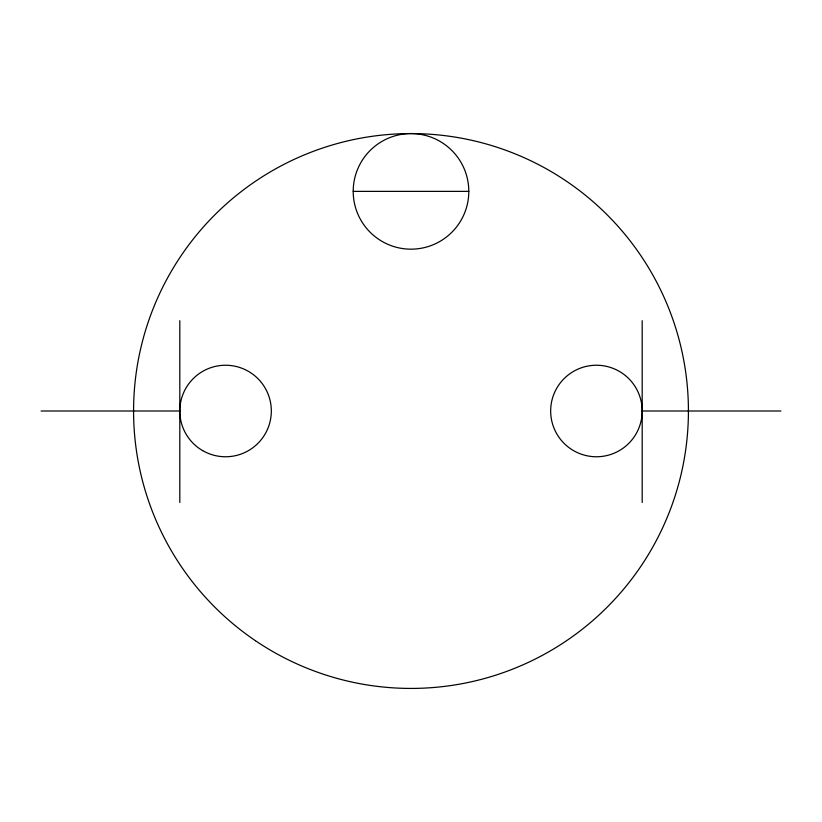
<?xml version="1.0" encoding="UTF-8"?>
<svg xmlns="http://www.w3.org/2000/svg" width="822" height="822" viewBox="0 0 822 822"><rect width="100%" height="100%" fill="white"/><g stroke="black" fill="none" stroke-linecap="round" stroke-linejoin="round"><path stroke-width="1.23" d="M353.203 191.372L468.797 191.372A57.797 57.797 0 0 1 382.096 241.421A57.797 57.797 0 0 1 382.096 141.322A57.797 57.797 0 0 1 468.797 191.372M41.1 411L179.812 411M642.188 411A45.755 45.755 0 0 0 573.551 371.369A45.755 45.755 0 0 0 573.551 450.631A45.755 45.755 0 0 0 642.188 411L780.9 411M642.188 320.693L642.188 502.509M179.812 320.693L179.812 502.509M202.685 450.631A45.755 45.755 0 0 0 271.322 411A45.755 45.755 0 0 0 202.685 371.369A45.755 45.755 0 0 0 202.685 450.631M255.498 640.749A277.425 277.425 0 0 0 687.716 430.79A277.425 277.425 0 0 0 289.776 161.461A277.425 277.425 0 0 0 255.498 640.749"/></g></svg>
